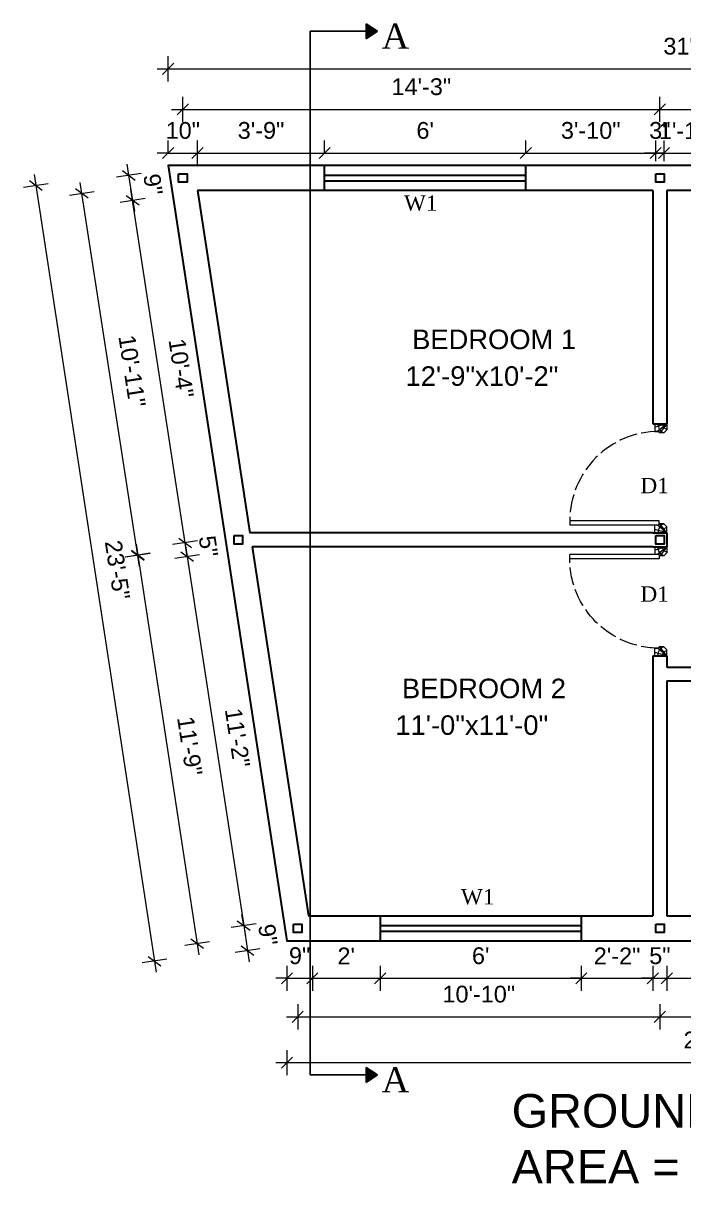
# Model space of a CAD drawing. Header units: inches. Extents: x 45643 to 78083, y -17830 to -3084.
# Drawn here: x 58563.3 to 58799.6, y -14333.6 to -13915.1 of the extents above; entities that cross this region are included whole.
import ezdxf

# ---------------------------------------------------------------- set-up
doc = ezdxf.new("R2010")
doc.units = ezdxf.units.IN
doc.header["$MEASUREMENT"] = 0
doc.linetypes.add('ACAD_ISO02W100', pattern=[15, 12, -3])
doc.linetypes.add('CONTINUA', pattern=[0])
doc.layers.add('A-Hatch', color=7, linetype='Continuous')
doc.layers.add('PDF_Text', color=7, linetype='Continuous')
for name, color, linetype, lineweight in [('A_Title Text', 105, 'Continuous', 60), ('Door-window', 150, 'Continuous', 9), ('ELEVATION', 6, 'Continuous', 30), ('hatch', 30, 'Continuous', 5), ('WALL', 240, 'Continuous', 30)]:
    doc.layers.add(name, color=color, linetype=linetype, lineweight=lineweight)
doc.styles.add('Arial', font='arial.ttf')
doc.styles.add('PDF Arial', font='arial.ttf')
doc.styles.get("Standard").update_dxf_attribs({"font": 'times.ttf'})
doc.dimstyles.new('Sudeep', dxfattribs={"dimtxt": 6, "dimasz": 4, "dimexe": 4.5, "dimexo": 4.5, "dimgap": 5, "dimtad": 1, "dimdec": 0, "dimlunit": 4, "dimtxsty": 'Arial', "dimblk": 'OBLIQUE', "dimcen": 250, "dimdle": 4, "dimclrd": 86, "dimclre": 5, "dimclrt": 1, "dimadec": 0, "dimazin": 0, "dimtfac": 1, "dimtdec": 0, "dimtix": 1, "dimtmove": 1, "dimatfit": 3, "dimldrblk": 'OBLIQUE', "dimfxl": 4.5, "dimfxlon": 1, "dimfrac": 2, "dimlwd": 15, "dimlwe": 13, "dimarcsym": 0})

# ---------------------------------------------------------------- blocks, each defined once
blk = doc.blocks.new("D 3'")
at = {"layer": 'Door-window', "linetype": 'Continuous', "ltscale": 0.25}
for p, q in [((3749.64, -16740.96), (3749.64, -16711.46)), ((3751.14, -16711.46), (3749.64, -16711.46)), ((3751.14, -16740.96), (3751.14, -16711.46)), ((3747.14, -16743.51), (3747.14, -16739.51)), ((3747.14, -16739.51), (3749.64, -16739.51)), ((3749.64, -16740.96), (3751.14, -16740.96)), ((3750.14, -16742.51), (3750.14, -16740.96)), ((3780.14, -16742.51), (3780.14, -16740.96)), ((3780.64, -16740.96), (3780.14, -16740.96)), ((3783.14, -16739.51), (3780.64, -16739.51)), ((3780.64, -16739.51), (3780.64, -16740.96)), ((3783.14, -16743.51), (3783.14, -16739.51)), ((3747.14, -16743.51), (3749.14, -16743.51)), ((3749.14, -16743.51), (3750.14, -16742.51)), ((3781.14, -16743.51), (3780.14, -16742.51)), ((3783.14, -16743.51), (3781.14, -16743.51))]:
    blk.add_line(p, q, dxfattribs=at)
at = {"layer": 'Door-window', "linetype": 'ACAD_ISO02W100', "ltscale": 0.5}
blk.add_arc((3751.14, -16740.96), 29.5, 0, 90, dxfattribs=at)
at = {"layer": 'hatch', "color": 8}
for p, q in [((3747.14, -16743.51), (3748.23, -16739.5)), ((3747.14, -16743.51), (3749.64, -16740.37)), ((3747.14, -16743.51), (3750.14, -16741.17)), ((3783.14, -16743.51), (3780.14, -16741.17)), ((3783.14, -16743.51), (3780.64, -16740.37)), ((3783.14, -16743.51), (3782.06, -16739.5))]:
    blk.add_line(p, q, dxfattribs=at)
for centre, radius, start, end in [((3747.4, -16743.58), 2.93, 20.9872, 95.0825), ((3782.88, -16743.58), 2.93, 84.9175, 159.0128), ((3747.43, -16743.63), 1.42, 5.1372, 101.4864), ((3782.86, -16743.63), 1.42, 78.5136, 174.8628)]:
    blk.add_arc(centre, radius, start, end, dxfattribs=at)
blk = doc.blocks.new('_Oblique')
at = {"color": 0, "linetype": 'ByBlock', "lineweight": -2}
blk.add_line((-0.5, -0.5), (0.5, 0.5), dxfattribs=at)
blk = doc.blocks.new('*D1017')
at = {"layer": 'A_Title Text', "color": 86, "lineweight": 15, "transparency": 16777216}
blk.add_line((58603.66, -14101.53), (58626.15, -14248.46), dxfattribs=at)
at = {"layer": 'A_Title Text', "color": 5, "lineweight": 13, "transparency": 16777216}
for p, q in [((58608.71, -14104.81), (58599.82, -14106.17)), ((58629.99, -14243.82), (58621.1, -14245.18))]:
    blk.add_line(p, q, dxfattribs=at)
at = {"layer": 'Defpoints', "color": 0, "transparency": 16777216}
for p in [(58640.24, -14099.98), (58661.52, -14239), (58625.55, -14244.5)]:
    blk.add_point(p, dxfattribs=at)
at = {"layer": 'A_Title Text', "color": 86, "lineweight": 15, "transparency": 16777216, "xscale": 4, "yscale": 4, "zscale": 4}
for p, rotation in [((58604.27, -14105.49), 98.70344886768252), ((58625.55, -14244.5), 278.7034488676826)]:
    blk.add_blockref('_Oblique', p, dxfattribs=dict(at, rotation=rotation))
at = {"layer": 'A_Title Text', "color": 1, "transparency": 16777216, "insert": (58622.88, -14173.77), "char_height": 6, "attachment_point": 5, "rotation": 278.7034, "style": 'Arial'}
blk.add_mtext('11\'-9"', dxfattribs=at)
blk = doc.blocks.new('*D1016')
at = {"layer": 'A_Title Text', "color": 86, "lineweight": 15, "transparency": 16777216}
blk.add_line((58604.9, -14109.5), (58583.64, -13972.12), dxfattribs=at)
at = {"layer": 'A_Title Text', "color": 5, "lineweight": 13, "transparency": 16777216}
for p, q in [((58588.7, -13975.39), (58579.81, -13976.76)), ((58608.74, -14104.85), (58599.84, -14106.23))]:
    blk.add_line(p, q, dxfattribs=at)
at = {"layer": 'Defpoints', "color": 0, "transparency": 16777216}
for p in [(58620.41, -13970.48), (58584.25, -13976.08), (58640.24, -14099.98)]:
    blk.add_point(p, dxfattribs=at)
at = {"layer": 'A_Title Text', "color": 86, "lineweight": 15, "transparency": 16777216, "xscale": 4, "yscale": 4, "zscale": 4}
for p, rotation in [((58584.25, -13976.08), 98.79690632557448), ((58604.29, -14105.54), 278.7969063255745)]:
    blk.add_blockref('_Oblique', p, dxfattribs=dict(at, rotation=rotation))
at = {"layer": 'A_Title Text', "color": 1, "transparency": 16777216, "insert": (58602.24, -14039.58), "char_height": 6, "attachment_point": 5, "rotation": 278.7969, "style": 'Arial'}
blk.add_mtext('10\'-11"', dxfattribs=at)
blk = doc.blocks.new('*D1015')
at = {"layer": 'A_Title Text', "color": 5, "lineweight": 13, "transparency": 16777216}
for p, q in [((58615.17, -13935.9), (58615.17, -13926.9)), ((58990.93, -13935.9), (58990.93, -13926.9))]:
    blk.add_line(p, q, dxfattribs=at)
at = {"layer": 'A_Title Text', "color": 86, "lineweight": 15, "transparency": 16777216}
blk.add_line((58611.17, -13931.4), (58994.93, -13931.4), dxfattribs=at)
at = {"layer": 'Defpoints', "color": 0, "transparency": 16777216}
for p in [(58990.93, -13931.4), (58615.17, -13965.98), (58990.93, -13965.98)]:
    blk.add_point(p, dxfattribs=at)
at = {"layer": 'A_Title Text', "color": 86, "lineweight": 15, "transparency": 16777216, "xscale": 4, "yscale": 4, "zscale": 4, "rotation": 180}
blk.add_blockref('_Oblique', (58615.17, -13931.4), dxfattribs=at)
at = {"layer": 'A_Title Text', "color": 86, "lineweight": 15, "transparency": 16777216, "xscale": 4, "yscale": 4, "zscale": 4}
blk.add_blockref('_Oblique', (58990.93, -13931.4), dxfattribs=at)
at = {"layer": 'A_Title Text', "color": 1, "transparency": 16777216, "insert": (58803.05, -13923.33), "char_height": 6, "attachment_point": 5, "style": 'Arial'}
blk.add_mtext('31\'-4"', dxfattribs=at)
blk = doc.blocks.new('*D1014')
at = {"layer": 'A_Title Text', "color": 5, "lineweight": 13, "transparency": 16777216}
for p, q in [((58657.66, -14282.59), (58657.66, -14291.59)), ((58967.55, -14282.59), (58967.55, -14291.59))]:
    blk.add_line(p, q, dxfattribs=at)
at = {"layer": 'A_Title Text', "color": 86, "lineweight": 15, "transparency": 16777216}
blk.add_line((58653.66, -14287.09), (58971.55, -14287.09), dxfattribs=at)
at = {"layer": 'Defpoints', "color": 0, "transparency": 16777216}
for p in [(58657.66, -14243.5), (58967.55, -14243.5), (58967.55, -14287.09)]:
    blk.add_point(p, dxfattribs=at)
at = {"layer": 'A_Title Text', "color": 86, "lineweight": 15, "transparency": 16777216, "xscale": 4, "yscale": 4, "zscale": 4, "rotation": 180}
blk.add_blockref('_Oblique', (58657.66, -14287.09), dxfattribs=at)
at = {"layer": 'A_Title Text', "color": 86, "lineweight": 15, "transparency": 16777216, "xscale": 4, "yscale": 4, "zscale": 4}
blk.add_blockref('_Oblique', (58967.55, -14287.09), dxfattribs=at)
at = {"layer": 'A_Title Text', "color": 1, "transparency": 16777216, "insert": (58812.6, -14279.03), "char_height": 6, "attachment_point": 5, "style": 'Arial'}
blk.add_mtext('25\'-10"', dxfattribs=at)
blk = doc.blocks.new('*D1018')
at = {"layer": 'A_Title Text', "color": 5, "lineweight": 13, "transparency": 16777216}
for p, q in [((58615.17, -13961.56), (58615.17, -13957.06)), ((58625.65, -13966.06), (58625.65, -13957.06))]:
    blk.add_line(p, q, dxfattribs=at)
at = {"layer": 'A_Title Text', "color": 86, "lineweight": 15, "transparency": 16777216}
for p, q in [((58615.17, -13961.56), (58611.17, -13961.56)), ((58615.17, -13961.56), (58625.65, -13961.56)), ((58625.65, -13961.56), (58629.65, -13961.56))]:
    blk.add_line(p, q, dxfattribs=at)
at = {"layer": 'Defpoints', "color": 0, "transparency": 16777216}
for p in [(58625.65, -13961.56), (58615.17, -13965.98), (58625.65, -13974.98)]:
    blk.add_point(p, dxfattribs=at)
at = {"layer": 'A_Title Text', "color": 86, "lineweight": 15, "transparency": 16777216, "xscale": 4, "yscale": 4, "zscale": 4}
blk.add_blockref('_Oblique', (58615.17, -13961.56), dxfattribs=at)
at = {"layer": 'A_Title Text', "color": 86, "lineweight": 15, "transparency": 16777216, "xscale": 4, "yscale": 4, "zscale": 4, "rotation": 180}
blk.add_blockref('_Oblique', (58625.65, -13961.56), dxfattribs=at)
at = {"layer": 'A_Title Text', "color": 1, "transparency": 16777216, "insert": (58620.41, -13953.49), "char_height": 6, "attachment_point": 5, "style": 'Arial'}
blk.add_mtext('10"', dxfattribs=at)
blk = doc.blocks.new('*D1019')
at = {"layer": 'A_Title Text', "color": 5, "lineweight": 13, "transparency": 16777216}
for p, q in [((58625.65, -13966.06), (58625.65, -13957.06)), ((58671.14, -13961.56), (58671.14, -13957.06))]:
    blk.add_line(p, q, dxfattribs=at)
at = {"layer": 'A_Title Text', "color": 86, "lineweight": 15, "transparency": 16777216}
blk.add_line((58621.65, -13961.56), (58675.14, -13961.56), dxfattribs=at)
at = {"layer": 'Defpoints', "color": 0, "transparency": 16777216}
for p in [(58671.14, -13961.56), (58671.14, -13965.98), (58625.65, -13974.98)]:
    blk.add_point(p, dxfattribs=at)
at = {"layer": 'A_Title Text', "color": 86, "lineweight": 15, "transparency": 16777216, "xscale": 4, "yscale": 4, "zscale": 4, "rotation": 180}
blk.add_blockref('_Oblique', (58625.65, -13961.56), dxfattribs=at)
at = {"layer": 'A_Title Text', "color": 86, "lineweight": 15, "transparency": 16777216, "xscale": 4, "yscale": 4, "zscale": 4}
blk.add_blockref('_Oblique', (58671.14, -13961.56), dxfattribs=at)
at = {"layer": 'A_Title Text', "color": 1, "transparency": 16777216, "insert": (58648.4, -13953.49), "char_height": 6, "attachment_point": 5, "style": 'Arial'}
blk.add_mtext('3\'-9"', dxfattribs=at)
blk = doc.blocks.new('*D1020')
at = {"layer": 'A_Title Text', "color": 5, "lineweight": 13, "transparency": 16777216}
for p, q in [((58671.14, -13961.56), (58671.14, -13957.06)), ((58743.14, -13961.56), (58743.14, -13957.06))]:
    blk.add_line(p, q, dxfattribs=at)
at = {"layer": 'A_Title Text', "color": 86, "lineweight": 15, "transparency": 16777216}
blk.add_line((58667.14, -13961.56), (58747.14, -13961.56), dxfattribs=at)
at = {"layer": 'Defpoints', "color": 0, "transparency": 16777216}
for p in [(58743.14, -13961.56), (58671.14, -13965.98), (58743.14, -13965.98)]:
    blk.add_point(p, dxfattribs=at)
at = {"layer": 'A_Title Text', "color": 86, "lineweight": 15, "transparency": 16777216, "xscale": 4, "yscale": 4, "zscale": 4, "rotation": 180}
blk.add_blockref('_Oblique', (58671.14, -13961.56), dxfattribs=at)
at = {"layer": 'A_Title Text', "color": 86, "lineweight": 15, "transparency": 16777216, "xscale": 4, "yscale": 4, "zscale": 4}
blk.add_blockref('_Oblique', (58743.14, -13961.56), dxfattribs=at)
at = {"layer": 'A_Title Text', "color": 1, "transparency": 16777216, "insert": (58707.14, -13953.49), "char_height": 6, "attachment_point": 5, "style": 'Arial'}
blk.add_mtext("6'", dxfattribs=at)
blk = doc.blocks.new('*D1021')
at = {"layer": 'A_Title Text', "color": 5, "lineweight": 13, "transparency": 16777216}
for p, q in [((58743.14, -13961.56), (58743.14, -13957.06)), ((58789.62, -13964.48), (58789.62, -13957.06))]:
    blk.add_line(p, q, dxfattribs=at)
at = {"layer": 'A_Title Text', "color": 86, "lineweight": 15, "transparency": 16777216}
blk.add_line((58739.14, -13961.56), (58793.62, -13961.56), dxfattribs=at)
at = {"layer": 'Defpoints', "color": 0, "transparency": 16777216}
for p in [(58789.62, -13961.56), (58743.14, -13965.98), (58789.62, -13968.98)]:
    blk.add_point(p, dxfattribs=at)
at = {"layer": 'A_Title Text', "color": 86, "lineweight": 15, "transparency": 16777216, "xscale": 4, "yscale": 4, "zscale": 4, "rotation": 180}
blk.add_blockref('_Oblique', (58743.14, -13961.56), dxfattribs=at)
at = {"layer": 'A_Title Text', "color": 86, "lineweight": 15, "transparency": 16777216, "xscale": 4, "yscale": 4, "zscale": 4}
blk.add_blockref('_Oblique', (58789.62, -13961.56), dxfattribs=at)
at = {"layer": 'A_Title Text', "color": 1, "transparency": 16777216, "insert": (58766.38, -13953.49), "char_height": 6, "attachment_point": 5, "style": 'Arial'}
blk.add_mtext('3\'-10"', dxfattribs=at)
blk = doc.blocks.new('*D1022')
at = {"layer": 'A_Title Text', "color": 5, "lineweight": 13, "transparency": 16777216}
for p, q in [((58789.62, -13964.48), (58789.62, -13957.06)), ((58792.62, -13964.48), (58792.62, -13957.06))]:
    blk.add_line(p, q, dxfattribs=at)
at = {"layer": 'A_Title Text', "color": 86, "lineweight": 15, "transparency": 16777216}
for p, q in [((58789.62, -13961.56), (58785.62, -13961.56)), ((58789.62, -13961.56), (58792.62, -13961.56)), ((58792.62, -13961.56), (58796.62, -13961.56))]:
    blk.add_line(p, q, dxfattribs=at)
at = {"layer": 'Defpoints', "color": 0, "transparency": 16777216}
for p in [(58792.62, -13961.56), (58789.62, -13968.98), (58792.62, -13968.98)]:
    blk.add_point(p, dxfattribs=at)
at = {"layer": 'A_Title Text', "color": 86, "lineweight": 15, "transparency": 16777216, "xscale": 4, "yscale": 4, "zscale": 4}
blk.add_blockref('_Oblique', (58789.62, -13961.56), dxfattribs=at)
at = {"layer": 'A_Title Text', "color": 86, "lineweight": 15, "transparency": 16777216, "xscale": 4, "yscale": 4, "zscale": 4, "rotation": 180}
blk.add_blockref('_Oblique', (58792.62, -13961.56), dxfattribs=at)
at = {"layer": 'A_Title Text', "color": 1, "transparency": 16777216, "insert": (58791.12, -13953.49), "char_height": 6, "attachment_point": 5, "style": 'Arial'}
blk.add_mtext('3"', dxfattribs=at)
blk = doc.blocks.new('*D1023')
at = {"layer": 'A_Title Text', "color": 5, "lineweight": 13, "transparency": 16777216}
for p, q in [((58792.62, -13964.48), (58792.62, -13957.06)), ((58805.62, -13961.56), (58805.62, -13957.06))]:
    blk.add_line(p, q, dxfattribs=at)
at = {"layer": 'A_Title Text', "color": 86, "lineweight": 15, "transparency": 16777216}
for p, q in [((58792.62, -13961.56), (58788.62, -13961.56)), ((58792.62, -13961.56), (58805.62, -13961.56)), ((58805.62, -13961.56), (58809.62, -13961.56))]:
    blk.add_line(p, q, dxfattribs=at)
at = {"layer": 'Defpoints', "color": 0, "transparency": 16777216}
for p in [(58805.62, -13961.56), (58805.62, -13965.98), (58792.62, -13968.98)]:
    blk.add_point(p, dxfattribs=at)
at = {"layer": 'A_Title Text', "color": 86, "lineweight": 15, "transparency": 16777216, "xscale": 4, "yscale": 4, "zscale": 4}
blk.add_blockref('_Oblique', (58792.62, -13961.56), dxfattribs=at)
at = {"layer": 'A_Title Text', "color": 86, "lineweight": 15, "transparency": 16777216, "xscale": 4, "yscale": 4, "zscale": 4, "rotation": 180}
blk.add_blockref('_Oblique', (58805.62, -13961.56), dxfattribs=at)
at = {"layer": 'A_Title Text', "color": 1, "transparency": 16777216, "insert": (58799.12, -13953.54), "char_height": 6, "attachment_point": 5, "style": 'Arial'}
blk.add_mtext('1\'-1"', dxfattribs=at)
blk = doc.blocks.new('*D1032')
at = {"layer": 'A_Title Text', "color": 5, "lineweight": 13, "transparency": 16777216}
for p, q in [((58620.41, -13950.41), (58620.41, -13941.41)), ((58791.12, -13950.41), (58791.12, -13941.41))]:
    blk.add_line(p, q, dxfattribs=at)
at = {"layer": 'A_Title Text', "color": 86, "lineweight": 15, "transparency": 16777216}
blk.add_line((58616.41, -13945.91), (58795.12, -13945.91), dxfattribs=at)
at = {"layer": 'Defpoints', "color": 0, "transparency": 16777216}
for p in [(58791.12, -13945.91), (58620.41, -13970.48), (58791.12, -13970.48)]:
    blk.add_point(p, dxfattribs=at)
at = {"layer": 'A_Title Text', "color": 86, "lineweight": 15, "transparency": 16777216, "xscale": 4, "yscale": 4, "zscale": 4, "rotation": 180}
blk.add_blockref('_Oblique', (58620.41, -13945.91), dxfattribs=at)
at = {"layer": 'A_Title Text', "color": 86, "lineweight": 15, "transparency": 16777216, "xscale": 4, "yscale": 4, "zscale": 4}
blk.add_blockref('_Oblique', (58791.12, -13945.91), dxfattribs=at)
at = {"layer": 'A_Title Text', "color": 1, "transparency": 16777216, "insert": (58705.77, -13937.84), "char_height": 6, "attachment_point": 5, "style": 'Arial'}
blk.add_mtext('14\'-3"', dxfattribs=at)
blk = doc.blocks.new('*D1033')
at = {"layer": 'A_Title Text', "color": 5, "lineweight": 13, "transparency": 16777216}
for p, q in [((58791.12, -13950.41), (58791.12, -13941.41)), ((58850.12, -13950.41), (58850.12, -13941.41))]:
    blk.add_line(p, q, dxfattribs=at)
at = {"layer": 'A_Title Text', "color": 86, "lineweight": 15, "transparency": 16777216}
blk.add_line((58787.12, -13945.91), (58854.12, -13945.91), dxfattribs=at)
at = {"layer": 'Defpoints', "color": 0, "transparency": 16777216}
for p in [(58850.12, -13945.91), (58791.12, -13970.48), (58850.12, -13970.48)]:
    blk.add_point(p, dxfattribs=at)
at = {"layer": 'A_Title Text', "color": 86, "lineweight": 15, "transparency": 16777216, "xscale": 4, "yscale": 4, "zscale": 4, "rotation": 180}
blk.add_blockref('_Oblique', (58791.12, -13945.91), dxfattribs=at)
at = {"layer": 'A_Title Text', "color": 86, "lineweight": 15, "transparency": 16777216, "xscale": 4, "yscale": 4, "zscale": 4}
blk.add_blockref('_Oblique', (58850.12, -13945.91), dxfattribs=at)
at = {"layer": 'A_Title Text', "color": 1, "transparency": 16777216, "insert": (58820.62, -13937.9), "char_height": 6, "attachment_point": 5, "style": 'Arial'}
blk.add_mtext('4\'-11"', dxfattribs=at)
blk = doc.blocks.new('*D1035')
at = {"layer": 'A_Title Text', "color": 5, "lineweight": 13, "transparency": 16777216}
for p, q in [((58657.66, -14252.42), (58657.66, -14261.42)), ((58666.76, -14252.42), (58666.76, -14261.42))]:
    blk.add_line(p, q, dxfattribs=at)
at = {"layer": 'A_Title Text', "color": 86, "lineweight": 15, "transparency": 16777216}
for p, q in [((58657.66, -14256.92), (58653.66, -14256.92)), ((58657.66, -14256.92), (58666.76, -14256.92)), ((58666.76, -14256.92), (58670.76, -14256.92))]:
    blk.add_line(p, q, dxfattribs=at)
at = {"layer": 'Defpoints', "color": 0, "transparency": 16777216}
for p in [(58657.66, -14243.5), (58666.76, -14243.5), (58666.76, -14256.92)]:
    blk.add_point(p, dxfattribs=at)
at = {"layer": 'A_Title Text', "color": 86, "lineweight": 15, "transparency": 16777216, "xscale": 4, "yscale": 4, "zscale": 4}
blk.add_blockref('_Oblique', (58657.66, -14256.92), dxfattribs=at)
at = {"layer": 'A_Title Text', "color": 86, "lineweight": 15, "transparency": 16777216, "xscale": 4, "yscale": 4, "zscale": 4, "rotation": 180}
blk.add_blockref('_Oblique', (58666.76, -14256.92), dxfattribs=at)
at = {"layer": 'A_Title Text', "color": 1, "transparency": 16777216, "insert": (58662.21, -14248.86), "char_height": 6, "attachment_point": 5, "style": 'Arial'}
blk.add_mtext('9"', dxfattribs=at)
blk = doc.blocks.new('*D1036')
at = {"layer": 'A_Title Text', "color": 5, "lineweight": 13, "transparency": 16777216}
for p, q in [((58666.76, -14252.42), (58666.76, -14261.42)), ((58691, -14252.42), (58691, -14261.42))]:
    blk.add_line(p, q, dxfattribs=at)
at = {"layer": 'A_Title Text', "color": 86, "lineweight": 15, "transparency": 16777216}
blk.add_line((58662.76, -14256.92), (58695, -14256.92), dxfattribs=at)
at = {"layer": 'Defpoints', "color": 0, "transparency": 16777216}
for p in [(58666.76, -14243.5), (58691, -14243.5), (58691, -14256.92)]:
    blk.add_point(p, dxfattribs=at)
at = {"layer": 'A_Title Text', "color": 86, "lineweight": 15, "transparency": 16777216, "xscale": 4, "yscale": 4, "zscale": 4, "rotation": 180}
blk.add_blockref('_Oblique', (58666.76, -14256.92), dxfattribs=at)
at = {"layer": 'A_Title Text', "color": 86, "lineweight": 15, "transparency": 16777216, "xscale": 4, "yscale": 4, "zscale": 4}
blk.add_blockref('_Oblique', (58691, -14256.92), dxfattribs=at)
at = {"layer": 'A_Title Text', "color": 1, "transparency": 16777216, "insert": (58678.88, -14248.91), "char_height": 6, "attachment_point": 5, "style": 'Arial'}
blk.add_mtext("2'", dxfattribs=at)
blk = doc.blocks.new('*D1037')
at = {"layer": 'A_Title Text', "color": 5, "lineweight": 13, "transparency": 16777216}
for p, q in [((58691, -14252.42), (58691, -14261.42)), ((58763, -14252.42), (58763, -14261.42))]:
    blk.add_line(p, q, dxfattribs=at)
at = {"layer": 'A_Title Text', "color": 86, "lineweight": 15, "transparency": 16777216}
blk.add_line((58687, -14256.92), (58767, -14256.92), dxfattribs=at)
at = {"layer": 'Defpoints', "color": 0, "transparency": 16777216}
for p in [(58691, -14243.5), (58763, -14243.5), (58763, -14256.92)]:
    blk.add_point(p, dxfattribs=at)
at = {"layer": 'A_Title Text', "color": 86, "lineweight": 15, "transparency": 16777216, "xscale": 4, "yscale": 4, "zscale": 4, "rotation": 180}
blk.add_blockref('_Oblique', (58691, -14256.92), dxfattribs=at)
at = {"layer": 'A_Title Text', "color": 86, "lineweight": 15, "transparency": 16777216, "xscale": 4, "yscale": 4, "zscale": 4}
blk.add_blockref('_Oblique', (58763, -14256.92), dxfattribs=at)
at = {"layer": 'A_Title Text', "color": 1, "transparency": 16777216, "insert": (58727, -14248.86), "char_height": 6, "attachment_point": 5, "style": 'Arial'}
blk.add_mtext("6'", dxfattribs=at)
blk = doc.blocks.new('*D1038')
at = {"layer": 'A_Title Text', "color": 5, "lineweight": 13, "transparency": 16777216}
for p, q in [((58763, -14252.42), (58763, -14261.42)), ((58788.62, -14252.42), (58788.62, -14261.42))]:
    blk.add_line(p, q, dxfattribs=at)
at = {"layer": 'A_Title Text', "color": 86, "lineweight": 15, "transparency": 16777216}
for p, q in [((58763, -14256.92), (58759, -14256.92)), ((58763, -14256.92), (58788.62, -14256.92)), ((58788.62, -14256.92), (58792.62, -14256.92))]:
    blk.add_line(p, q, dxfattribs=at)
at = {"layer": 'Defpoints', "color": 0, "transparency": 16777216}
for p in [(58788.62, -14234.5), (58763, -14243.5), (58788.62, -14256.92)]:
    blk.add_point(p, dxfattribs=at)
at = {"layer": 'A_Title Text', "color": 86, "lineweight": 15, "transparency": 16777216, "xscale": 4, "yscale": 4, "zscale": 4}
blk.add_blockref('_Oblique', (58763, -14256.92), dxfattribs=at)
at = {"layer": 'A_Title Text', "color": 86, "lineweight": 15, "transparency": 16777216, "xscale": 4, "yscale": 4, "zscale": 4, "rotation": 180}
blk.add_blockref('_Oblique', (58788.62, -14256.92), dxfattribs=at)
at = {"layer": 'A_Title Text', "color": 1, "transparency": 16777216, "insert": (58775.81, -14248.91), "char_height": 6, "attachment_point": 5, "style": 'Arial'}
blk.add_mtext('2\'-2"', dxfattribs=at)
blk = doc.blocks.new('*D1039')
at = {"layer": 'A_Title Text', "color": 5, "lineweight": 13, "transparency": 16777216}
for p, q in [((58788.62, -14252.42), (58788.62, -14261.42)), ((58793.62, -14252.42), (58793.62, -14261.42))]:
    blk.add_line(p, q, dxfattribs=at)
at = {"layer": 'A_Title Text', "color": 86, "lineweight": 15, "transparency": 16777216}
for p, q in [((58788.62, -14256.92), (58784.62, -14256.92)), ((58788.62, -14256.92), (58793.62, -14256.92)), ((58793.62, -14256.92), (58797.62, -14256.92))]:
    blk.add_line(p, q, dxfattribs=at)
at = {"layer": 'Defpoints', "color": 0, "transparency": 16777216}
for p in [(58788.62, -14234.5), (58793.62, -14234.5), (58793.62, -14256.92)]:
    blk.add_point(p, dxfattribs=at)
at = {"layer": 'A_Title Text', "color": 86, "lineweight": 15, "transparency": 16777216, "xscale": 4, "yscale": 4, "zscale": 4}
blk.add_blockref('_Oblique', (58788.62, -14256.92), dxfattribs=at)
at = {"layer": 'A_Title Text', "color": 86, "lineweight": 15, "transparency": 16777216, "xscale": 4, "yscale": 4, "zscale": 4, "rotation": 180}
blk.add_blockref('_Oblique', (58793.62, -14256.92), dxfattribs=at)
at = {"layer": 'A_Title Text', "color": 1, "transparency": 16777216, "insert": (58791.12, -14248.87), "char_height": 6, "attachment_point": 5, "style": 'Arial'}
blk.add_mtext('5"', dxfattribs=at)
blk = doc.blocks.new('*D1040')
at = {"layer": 'A_Title Text', "color": 5, "lineweight": 13, "transparency": 16777216}
for p, q in [((58793.62, -14252.42), (58793.62, -14261.42)), ((58847.62, -14252.42), (58847.62, -14261.42))]:
    blk.add_line(p, q, dxfattribs=at)
at = {"layer": 'A_Title Text', "color": 86, "lineweight": 15, "transparency": 16777216}
blk.add_line((58789.62, -14256.92), (58851.62, -14256.92), dxfattribs=at)
at = {"layer": 'Defpoints', "color": 0, "transparency": 16777216}
for p in [(58793.62, -14234.5), (58847.62, -14234.5), (58847.62, -14256.92)]:
    blk.add_point(p, dxfattribs=at)
at = {"layer": 'A_Title Text', "color": 86, "lineweight": 15, "transparency": 16777216, "xscale": 4, "yscale": 4, "zscale": 4, "rotation": 180}
blk.add_blockref('_Oblique', (58793.62, -14256.92), dxfattribs=at)
at = {"layer": 'A_Title Text', "color": 86, "lineweight": 15, "transparency": 16777216, "xscale": 4, "yscale": 4, "zscale": 4}
blk.add_blockref('_Oblique', (58847.62, -14256.92), dxfattribs=at)
at = {"layer": 'A_Title Text', "color": 1, "transparency": 16777216, "insert": (58820.62, -14248.86), "char_height": 6, "attachment_point": 5, "style": 'Arial'}
blk.add_mtext('4\'-6"', dxfattribs=at)
blk = doc.blocks.new('*D1047')
at = {"layer": 'A_Title Text', "color": 5, "lineweight": 13, "transparency": 16777216}
for p, q in [((58661.52, -14266.18), (58661.52, -14275.18)), ((58791.12, -14266.18), (58791.12, -14275.18))]:
    blk.add_line(p, q, dxfattribs=at)
at = {"layer": 'A_Title Text', "color": 86, "lineweight": 15, "transparency": 16777216}
blk.add_line((58657.52, -14270.68), (58795.12, -14270.68), dxfattribs=at)
at = {"layer": 'Defpoints', "color": 0, "transparency": 16777216}
for p in [(58661.52, -14239), (58791.12, -14239), (58791.12, -14270.68)]:
    blk.add_point(p, dxfattribs=at)
at = {"layer": 'A_Title Text', "color": 86, "lineweight": 15, "transparency": 16777216, "xscale": 4, "yscale": 4, "zscale": 4, "rotation": 180}
blk.add_blockref('_Oblique', (58661.52, -14270.68), dxfattribs=at)
at = {"layer": 'A_Title Text', "color": 86, "lineweight": 15, "transparency": 16777216, "xscale": 4, "yscale": 4, "zscale": 4}
blk.add_blockref('_Oblique', (58791.12, -14270.68), dxfattribs=at)
at = {"layer": 'A_Title Text', "color": 1, "transparency": 16777216, "insert": (58726.32, -14262.61), "char_height": 6, "attachment_point": 5, "style": 'Arial'}
blk.add_mtext('10\'-10"', dxfattribs=at)
blk = doc.blocks.new('*D1048')
at = {"layer": 'A_Title Text', "color": 5, "lineweight": 13, "transparency": 16777216}
for p, q in [((58791.12, -14266.18), (58791.12, -14275.18)), ((58850.12, -14266.18), (58850.12, -14275.18))]:
    blk.add_line(p, q, dxfattribs=at)
at = {"layer": 'A_Title Text', "color": 86, "lineweight": 15, "transparency": 16777216}
blk.add_line((58787.12, -14270.68), (58854.12, -14270.68), dxfattribs=at)
at = {"layer": 'Defpoints', "color": 0, "transparency": 16777216}
for p in [(58791.12, -14239), (58850.12, -14239), (58850.12, -14270.68)]:
    blk.add_point(p, dxfattribs=at)
at = {"layer": 'A_Title Text', "color": 86, "lineweight": 15, "transparency": 16777216, "xscale": 4, "yscale": 4, "zscale": 4, "rotation": 180}
blk.add_blockref('_Oblique', (58791.12, -14270.68), dxfattribs=at)
at = {"layer": 'A_Title Text', "color": 86, "lineweight": 15, "transparency": 16777216, "xscale": 4, "yscale": 4, "zscale": 4}
blk.add_blockref('_Oblique', (58850.12, -14270.68), dxfattribs=at)
at = {"layer": 'A_Title Text', "color": 1, "transparency": 16777216, "insert": (58820.62, -14262.66), "char_height": 6, "attachment_point": 5, "style": 'Arial'}
blk.add_mtext('4\'-11"', dxfattribs=at)
blk = doc.blocks.new('*D1050')
at = {"layer": 'A_Title Text', "color": 5, "lineweight": 13, "transparency": 16777216}
for p, q in [((58572.25, -13972.55), (58563.35, -13973.91)), ((58614.73, -14250.07), (58605.83, -14251.43))]:
    blk.add_line(p, q, dxfattribs=at)
at = {"layer": 'A_Title Text', "color": 86, "lineweight": 15, "transparency": 16777216}
blk.add_line((58567.19, -13969.28), (58610.89, -14254.7), dxfattribs=at)
at = {"layer": 'Defpoints', "color": 0, "transparency": 16777216}
for p in [(58615.17, -13965.98), (58657.66, -14243.5), (58610.28, -14250.75)]:
    blk.add_point(p, dxfattribs=at)
at = {"layer": 'A_Title Text', "color": 86, "lineweight": 15, "transparency": 16777216, "xscale": 4, "yscale": 4, "zscale": 4}
for p, rotation in [((58567.8, -13973.23), 98.70344886768184), ((58610.28, -14250.75), 278.7034488676819)]:
    blk.add_blockref('_Oblique', p, dxfattribs=dict(at, rotation=rotation))
at = {"layer": 'A_Title Text', "color": 1, "transparency": 16777216, "insert": (58597.01, -14110.77), "char_height": 6, "attachment_point": 5, "rotation": 278.7034, "style": 'Arial'}
blk.add_mtext('23\'-5"', dxfattribs=at)
blk = doc.blocks.new('*D1051')
at = {"layer": 'A_Title Text', "color": 86, "lineweight": 15, "transparency": 16777216}
blk.add_line((58621.37, -14102.08), (58642.79, -14242), dxfattribs=at)
at = {"layer": 'A_Title Text', "color": 5, "lineweight": 13, "transparency": 16777216}
for p, q in [((58626.43, -14105.35), (58617.53, -14106.71)), ((58646.64, -14237.37), (58637.74, -14238.73))]:
    blk.add_line(p, q, dxfattribs=at)
at = {"layer": 'Defpoints', "color": 0, "transparency": 16777216}
for p in [(58645.17, -14102.48), (58665.38, -14234.5), (58642.19, -14238.05)]:
    blk.add_point(p, dxfattribs=at)
at = {"layer": 'A_Title Text', "color": 86, "lineweight": 15, "transparency": 16777216, "xscale": 4, "yscale": 4, "zscale": 4}
for p, rotation in [((58621.98, -14106.03), 98.7034488676826), ((58642.19, -14238.05), 278.7034488676826)]:
    blk.add_blockref('_Oblique', p, dxfattribs=dict(at, rotation=rotation))
at = {"layer": 'A_Title Text', "color": 1, "transparency": 16777216, "insert": (58640, -14170.83), "char_height": 6, "attachment_point": 5, "rotation": 278.7034, "style": 'Arial'}
blk.add_mtext('11\'-2"', dxfattribs=at)
blk = doc.blocks.new('*D1052')
at = {"layer": 'A_Title Text', "color": 86, "lineweight": 15, "transparency": 16777216}
for p, q in [((58642.19, -14238.05), (58641.58, -14234.09)), ((58642.19, -14238.05), (58643.57, -14247.05)), ((58643.57, -14247.05), (58644.17, -14251))]:
    blk.add_line(p, q, dxfattribs=at)
at = {"layer": 'A_Title Text', "color": 5, "lineweight": 13, "transparency": 16777216}
for p, q in [((58646.64, -14237.37), (58637.74, -14238.73)), ((58648.01, -14246.37), (58639.12, -14247.73))]:
    blk.add_line(p, q, dxfattribs=at)
at = {"layer": 'Defpoints', "color": 0, "transparency": 16777216}
for p in [(58665.38, -14234.5), (58666.76, -14243.5), (58643.57, -14247.05)]:
    blk.add_point(p, dxfattribs=at)
at = {"layer": 'A_Title Text', "color": 86, "lineweight": 15, "transparency": 16777216, "xscale": 4, "yscale": 4, "zscale": 4}
for p, rotation in [((58642.19, -14238.05), 278.7034488676826), ((58643.57, -14247.05), 98.7034488676826)]:
    blk.add_blockref('_Oblique', p, dxfattribs=dict(at, rotation=rotation))
at = {"layer": 'A_Title Text', "color": 1, "transparency": 16777216, "insert": (58650.85, -14241.33), "char_height": 6, "attachment_point": 5, "rotation": 278.7034, "style": 'Arial'}
blk.add_mtext('9"', dxfattribs=at)
blk = doc.blocks.new('*D1053')
at = {"layer": 'A_Title Text', "color": 86, "lineweight": 15, "transparency": 16777216}
for p, q in [((58621.21, -14101.03), (58620.61, -14097.08)), ((58621.98, -14106.03), (58621.21, -14101.03)), ((58621.98, -14106.03), (58622.58, -14109.98))]:
    blk.add_line(p, q, dxfattribs=at)
at = {"layer": 'A_Title Text', "color": 5, "lineweight": 13, "transparency": 16777216}
for p, q in [((58625.66, -14100.35), (58616.77, -14101.71)), ((58626.43, -14105.35), (58617.53, -14106.71))]:
    blk.add_line(p, q, dxfattribs=at)
at = {"layer": 'Defpoints', "color": 0, "transparency": 16777216}
for p in [(58644.41, -14097.48), (58621.21, -14101.03), (58645.17, -14102.48)]:
    blk.add_point(p, dxfattribs=at)
at = {"layer": 'A_Title Text', "color": 86, "lineweight": 15, "transparency": 16777216, "xscale": 4, "yscale": 4, "zscale": 4}
for p, rotation in [((58621.21, -14101.03), 278.7034488676826), ((58621.98, -14106.03), 98.7034488676826)]:
    blk.add_blockref('_Oblique', p, dxfattribs=dict(at, rotation=rotation))
at = {"layer": 'A_Title Text', "color": 1, "transparency": 16777216, "insert": (58629.55, -14102.31), "char_height": 6, "attachment_point": 5, "rotation": 278.7034, "style": 'Arial'}
blk.add_mtext('5"', dxfattribs=at)
blk = doc.blocks.new('*D1054')
at = {"layer": 'A_Title Text', "color": 86, "lineweight": 15, "transparency": 16777216}
blk.add_line((58621.82, -14104.98), (58601.86, -13974.58), dxfattribs=at)
at = {"layer": 'A_Title Text', "color": 5, "lineweight": 13, "transparency": 16777216}
for p, q in [((58606.91, -13977.85), (58598.01, -13979.21)), ((58625.66, -14100.35), (58616.77, -14101.71))]:
    blk.add_line(p, q, dxfattribs=at)
at = {"layer": 'Defpoints', "color": 0, "transparency": 16777216}
for p in [(58625.65, -13974.98), (58602.46, -13978.53), (58644.41, -14097.48)]:
    blk.add_point(p, dxfattribs=at)
at = {"layer": 'A_Title Text', "color": 86, "lineweight": 15, "transparency": 16777216, "xscale": 4, "yscale": 4, "zscale": 4}
for p, rotation in [((58602.46, -13978.53), 98.7034488676826), ((58621.21, -14101.03), 278.7034488676826)]:
    blk.add_blockref('_Oblique', p, dxfattribs=dict(at, rotation=rotation))
at = {"layer": 'A_Title Text', "color": 1, "transparency": 16777216, "insert": (58619.81, -14038.56), "char_height": 6, "attachment_point": 5, "rotation": 278.7034, "style": 'Arial'}
blk.add_mtext('10\'-4"', dxfattribs=at)
blk = doc.blocks.new('*D1055')
at = {"layer": 'A_Title Text', "color": 86, "lineweight": 15, "transparency": 16777216}
for p, q in [((58601.08, -13969.53), (58600.48, -13965.58)), ((58602.46, -13978.53), (58601.08, -13969.53)), ((58602.46, -13978.53), (58603.07, -13982.48))]:
    blk.add_line(p, q, dxfattribs=at)
at = {"layer": 'A_Title Text', "color": 5, "lineweight": 13, "transparency": 16777216}
for p, q in [((58605.53, -13968.85), (58596.63, -13970.21)), ((58606.91, -13977.85), (58598.01, -13979.21))]:
    blk.add_line(p, q, dxfattribs=at)
at = {"layer": 'Defpoints', "color": 0, "transparency": 16777216}
for p in [(58624.28, -13965.98), (58601.08, -13969.53), (58625.65, -13974.98)]:
    blk.add_point(p, dxfattribs=at)
at = {"layer": 'A_Title Text', "color": 86, "lineweight": 15, "transparency": 16777216, "xscale": 4, "yscale": 4, "zscale": 4}
for p, rotation in [((58601.08, -13969.53), 278.7034488676826), ((58602.46, -13978.53), 98.7034488676826)]:
    blk.add_blockref('_Oblique', p, dxfattribs=dict(at, rotation=rotation))
at = {"layer": 'A_Title Text', "color": 1, "transparency": 16777216, "insert": (58609.74, -13972.81), "char_height": 6, "attachment_point": 5, "rotation": 278.7034, "style": 'Arial'}
blk.add_mtext('9"', dxfattribs=at)

msp = doc.modelspace()

# ---------------------------------------------------------------- hatches: boundary and pattern name
at = {"layer": 'A-Hatch'}
h = msp.add_hatch(dxfattribs=at)
h.set_pattern_fill('ANSI31', color=256)
h.paths.add_polyline_path([(58690.03, -13917.98), (58685.99, -13915.32), (58685.99, -13920.64)])
h = msp.add_hatch(dxfattribs=at)
h.set_pattern_fill('ANSI31', color=256)
h.set_pattern_definition([(45, (0, -373.51761), (-0.08838834765, 0.08838834765), [])])
h.paths.add_polyline_path([(58690.03, -14291.5), (58685.99, -14288.83), (58685.99, -14294.16)])

# ---------------------------------------------------------------- linework, layer by layer
for p, q in [((58666.03, -13917.98), (58666.03, -14291.5)), ((58666.03, -13917.98), (58685.99, -13917.98)), ((58690.03, -13917.98), (58685.99, -13915.32)), ((58685.99, -13915.32), (58685.99, -13920.64)), ((58690.03, -13917.98), (58685.99, -13920.64)), ((58690.03, -14291.5), (58685.99, -14288.83)), ((58685.99, -14288.83), (58685.99, -14294.16)), ((58666.03, -14291.5), (58685.99, -14291.5)), ((58690.03, -14291.5), (58685.99, -14294.16))]:
    msp.add_line(p, q)
at = {"layer": 'ELEVATION'}
for p, q in [((58671.14, -13974.98), (58671.14, -13965.98)), ((58743.14, -13974.98), (58743.14, -13965.98)), ((58671.14, -13969.48), (58743.14, -13969.48)), ((58671.14, -13971.48), (58743.14, -13971.48)), ((58788.62, -13974.98), (58625.65, -13974.98)), ((58625.65, -13974.98), (58644.41, -14097.48)), ((58788.62, -13974.98), (58788.62, -14058.48)), ((58927.14, -13974.98), (58793.62, -13974.98)), ((58793.62, -13974.98), (58793.62, -14058.48)), ((58788.62, -14058.48), (58793.62, -14058.48)), ((58788.62, -14097.48), (58644.41, -14097.48)), ((58788.62, -14097.48), (58793.62, -14097.48)), ((58793.62, -14097.48), (58793.62, -14102.48)), ((58645.17, -14102.48), (58665.38, -14234.5)), ((58788.62, -14102.48), (58645.17, -14102.48)), ((58788.62, -14102.48), (58793.62, -14102.48)), ((58788.62, -14141.48), (58788.62, -14234.5)), ((58788.62, -14141.48), (58793.62, -14141.48)), ((58793.62, -14141.48), (58793.62, -14145.5)), ((58793.62, -14145.5), (58817.62, -14145.5)), ((58793.62, -14150.5), (58817.62, -14150.5)), ((58793.62, -14150.5), (58793.62, -14234.5)), ((58665.38, -14234.5), (58788.62, -14234.5)), ((58691, -14234.5), (58691, -14243.5)), ((58763, -14234.5), (58763, -14243.5)), ((58793.62, -14234.5), (58847.62, -14234.5)), ((58691, -14238), (58763, -14238)), ((58691, -14240), (58763, -14240))]:
    msp.add_line(p, q, dxfattribs=at)
msp.add_lwpolyline([(58927.14, -13965.98), (58615.17, -13965.98), (58657.66, -14243.5), (58923.28, -14243.5)], dxfattribs=at)
for points in [[(58618.91, -13968.98), (58621.91, -13968.98), (58621.91, -13971.98), (58618.91, -13971.98)], [(58789.62, -13968.98), (58792.62, -13968.98), (58792.62, -13971.98), (58789.62, -13971.98)], [(58638.74, -14098.48), (58641.74, -14098.48), (58641.74, -14101.48), (58638.74, -14101.48)], [(58789.62, -14098.48), (58792.62, -14098.48), (58792.62, -14101.48), (58789.62, -14101.48)], [(58660.02, -14237.5), (58663.02, -14237.5), (58663.02, -14240.5), (58660.02, -14240.5)], [(58789.62, -14237.5), (58792.62, -14237.5), (58792.62, -14240.5), (58789.62, -14240.5)]]:
    msp.add_lwpolyline(points, close=True, dxfattribs=at)

# ---------------------------------------------------------------- block references
at = {"layer": 'WALL', "linetype": 'CONTINUA', "yscale": 1.083333333333211, "zscale": 1.083333333333211}
for p, xscale, rotation in [((40654.82, -18156.88), 1.083333333333211, 89.99999926628824), ((40654.82, -10043.07), -1.083333333333211, 90.00000073371181)]:
    msp.add_blockref("D 3'", p, dxfattribs=dict(at, xscale=xscale, rotation=rotation))

# ---------------------------------------------------------------- texts
for s, insert, char_height, width, attachment_point in [('A', (58691.6, -13915.22), 9, 10.8456, 1), ('W1', (58699.56, -13976.72), 5.487, 1396.073, 1), ('{\\fTimes New Roman|b0|i0|c0|p18;D1}', (58784.18, -14077.81), 5.4869, 54.2013, 1), ('{\\fTimes New Roman|b0|i0|c0|p18;D1}', (58784.18, -14122.15), 5.4869, 54.2013, 7), ('W1', (58719.94, -14225), 5.487, 1396.073, 1), ('A', (58691.6, -14288.74), 9, 10.8456, 1)]:
    msp.add_mtext(s, dxfattribs=dict(insert=insert, char_height=char_height, width=width, attachment_point=attachment_point))
at = {"layer": 'PDF_Text', "attachment_point": 7, "style": 'PDF Arial'}
for s, insert, char_height in [('BEDROOM 1', (58702.47, -14031.84), 7), ('12\'-9"x10\'-2"', (58700.1, -14044.97), 7), ('BEDROOM 2', (58698.83, -14156.77), 7), ('11\'-0"x11\'-0"', (58696.47, -14169.9), 7), ('GROUND FLOOR PLAN\\PAREA = 660.70 SQ.FT', (58738.09, -14333.62), 12)]:
    msp.add_mtext(s, dxfattribs=dict(at, insert=insert, char_height=char_height))

# ---------------------------------------------------------------- dimensions: what is measured, and where the dimension line sits
at = {"layer": 'A_Title Text'}
for base, p1, p2, picture, middle in [((58990.93, -13931.4), (58615.17, -13965.98), (58990.93, -13965.98), '*D1015', (58803.05, -13923.33)), ((58791.12, -13945.91), (58620.41, -13970.48), (58791.12, -13970.48), '*D1032', (58705.77, -13937.84)), ((58850.12, -13945.91), (58791.12, -13970.48), (58850.12, -13970.48), '*D1033', (58820.62, -13937.9)), ((58625.65, -13961.56), (58615.17, -13965.98), (58625.65, -13974.98), '*D1018', (58620.41, -13953.49)), ((58671.14, -13961.56), (58625.65, -13974.98), (58671.14, -13965.98), '*D1019', (58648.4, -13953.49)), ((58743.14, -13961.56), (58671.14, -13965.98), (58743.14, -13965.98), '*D1020', (58707.14, -13953.49)), ((58789.62, -13961.56), (58743.14, -13965.98), (58789.62, -13968.98), '*D1021', (58766.38, -13953.49)), ((58792.62, -13961.56), (58789.62, -13968.98), (58792.62, -13968.98), '*D1022', (58791.12, -13953.49)), ((58805.62, -13961.56), (58792.62, -13968.98), (58805.62, -13965.98), '*D1023', (58799.12, -13953.54)), ((58788.62, -14256.92), (58763, -14243.5), (58788.62, -14234.5), '*D1038', (58775.81, -14248.91)), ((58793.62, -14256.92), (58788.62, -14234.5), (58793.62, -14234.5), '*D1039', (58791.12, -14248.87)), ((58847.62, -14256.92), (58793.62, -14234.5), (58847.62, -14234.5), '*D1040', (58820.62, -14248.86)), ((58791.12, -14270.68), (58661.52, -14239), (58791.12, -14239), '*D1047', (58726.32, -14262.61)), ((58850.12, -14270.68), (58791.12, -14239), (58850.12, -14239), '*D1048', (58820.62, -14262.66)), ((58967.55, -14287.09), (58657.66, -14243.5), (58967.55, -14243.5), '*D1014', (58812.6, -14279.03)), ((58666.76, -14256.92), (58657.66, -14243.5), (58666.76, -14243.5), '*D1035', (58662.21, -14248.86)), ((58691, -14256.92), (58666.76, -14243.5), (58691, -14243.5), '*D1036', (58678.88, -14248.91)), ((58763, -14256.92), (58691, -14243.5), (58763, -14243.5), '*D1037', (58727, -14248.86))]:
    dim = msp.add_linear_dim(base=base, p1=p1, p2=p2, dimstyle='Sudeep', dxfattribs=at)
    dim.commit()
    dim.dimension.update_dxf_attribs({"geometry": picture, "text_midpoint": middle})
for p1, p2, distance, picture, middle in [((58615.17, -13965.98), (58657.66, -14243.5), -47.93, '*D1050', (58597.01, -14110.77)), ((58640.24, -14099.98), (58661.52, -14239), -36.39, '*D1017', (58622.88, -14173.77))]:
    dim = msp.add_aligned_dim(p1=p1, p2=p2, distance=distance, dimstyle='Sudeep', dxfattribs=at)
    dim.commit()
    dim.dimension.update_dxf_attribs({"geometry": picture, "text_midpoint": middle})
for base, p1, p2, angle, picture, middle in [((58601.08, -13969.53), (58625.65, -13974.98), (58624.28, -13965.98), 98.7034, '*D1055', (58609.74, -13972.81)), ((58584.25, -13976.08), (58640.24, -14099.98), (58620.41, -13970.48), 98.7969, '*D1016', (58602.24, -14039.58)), ((58602.46, -13978.53), (58644.41, -14097.48), (58625.65, -13974.98), 98.7034, '*D1054', (58619.81, -14038.56)), ((58621.21, -14101.03), (58645.17, -14102.48), (58644.41, -14097.48), 98.7034, '*D1053', (58629.55, -14102.31)), ((58642.19, -14238.05), (58645.17, -14102.48), (58665.38, -14234.5), 98.7034, '*D1051', (58640, -14170.83)), ((58643.57, -14247.05), (58665.38, -14234.5), (58666.76, -14243.5), 98.7034, '*D1052', (58650.85, -14241.33))]:
    dim = msp.add_linear_dim(base=base, p1=p1, p2=p2, angle=angle, dimstyle='Sudeep', dxfattribs=at)
    dim.commit()
    dim.dimension.update_dxf_attribs({"geometry": picture, "text_midpoint": middle})

doc.saveas('drawing.dxf')
